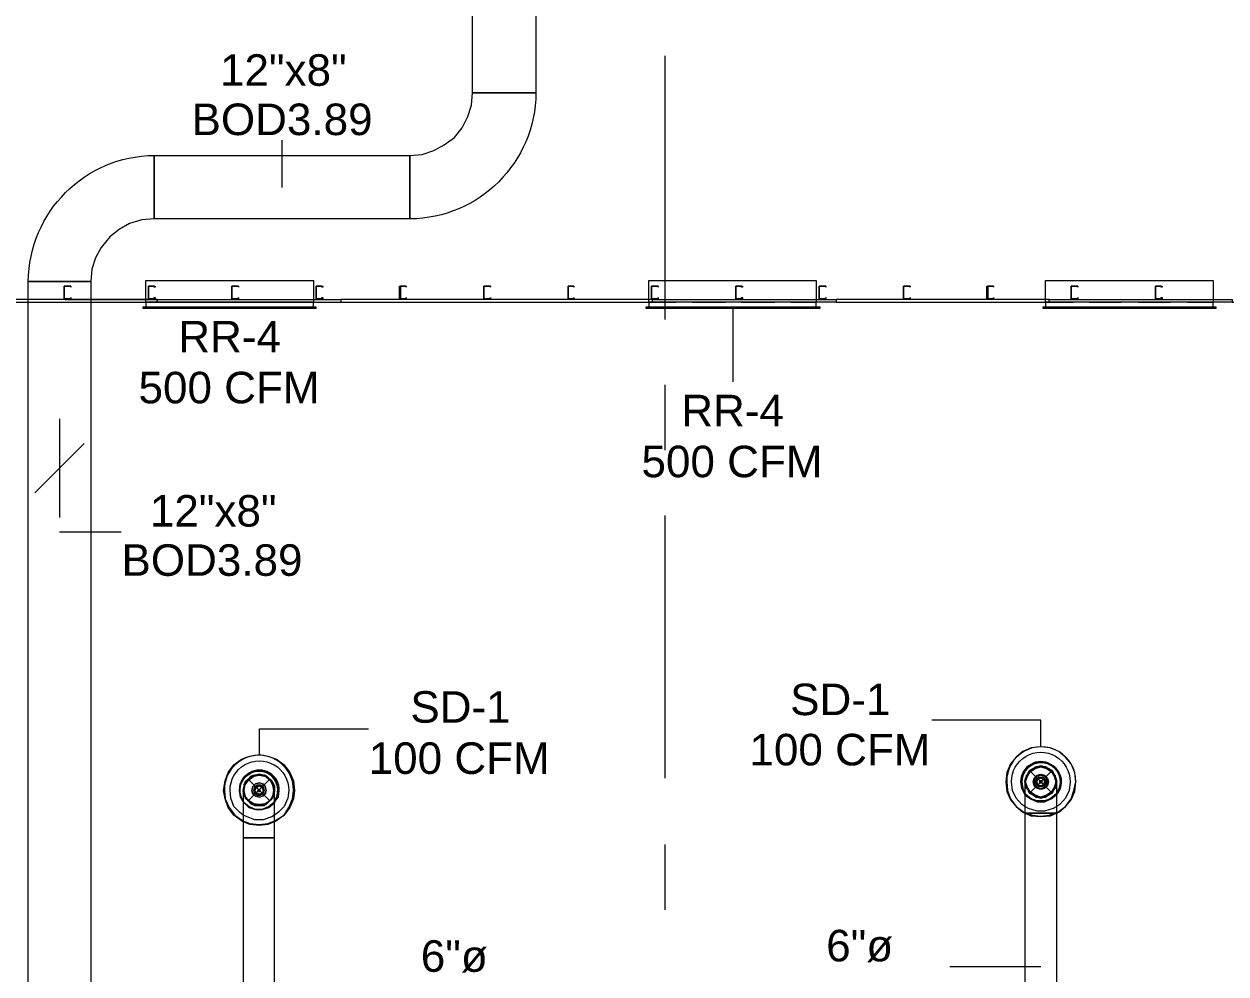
# Model space of a CAD drawing. Header units: metres. Extents: x 29 to 268, y -7 to 151.
# Drawn here: x 80.41 to 86.22, y 19.6 to 24.2 of the extents above; entities that cross this region are included whole.
import ezdxf

# ---------------------------------------------------------------- set-up
doc = ezdxf.new("R2010")
doc.units = ezdxf.units.M
doc.layers.add('HVAC - Ductos', color=5, linetype='Continuous', lineweight=50)
doc.layers.add('PDF2_Geometry', color=7, linetype='Continuous', true_color=0xaaaaaa)
doc.layers.add('PDF2_Text', color=7, linetype='Continuous')
doc.styles.add('PDF Helvetica', font='')
doc.styles.get('PDF Helvetica').set_extended_font_data('Helvetica')

msp = doc.modelspace()

# ---------------------------------------------------------------- linework, layer by layer
at = {"layer": 'HVAC - Ductos', "lineweight": 0}
for points in [[(82.8823, 26.185), (82.8823, 23.8658), (82.5753, 23.8658), (82.5753, 26.185)], [(82.2727, 23.2562), (81.0353, 23.2562), (81.0353, 23.5632), (82.2727, 23.5632)], [(80.7281, 22.9536), (80.7281, 18.4436), (80.4257, 18.4436), (80.4257, 22.9536)], [(81.0031, 22.8528), (81.1223, 22.8528)], [(81.2048, 22.8528), (81.3607, 22.8528)], [(81.4431, 22.8528), (81.599, 22.8528)], [(81.6815, 22.8528), (81.8007, 22.8528)], [(83.4369, 22.8528), (83.5607, 22.8528)], [(83.6386, 22.8528), (83.799, 22.8528)], [(83.8769, 22.8528), (84.0373, 22.8528)], [(84.1153, 22.8528), (84.2344, 22.8528)], [(85.3573, 22.8528), (85.4811, 22.8528)], [(85.559, 22.8528), (85.7148, 22.8528)], [(85.7973, 22.8528), (85.9532, 22.8528)], [(86.0357, 22.8528), (86.1549, 22.8528)], [(85.2473, 20.5336), (85.2519, 20.552), (85.2611, 20.5703), (85.2702, 20.5887), (85.2886, 20.5978), (85.3069, 20.607), (85.3253, 20.6115), (85.3436, 20.607), (85.3619, 20.5978), (85.3803, 20.5887), (85.3894, 20.5703), (85.3986, 20.552), (85.4032, 20.5336), (85.3986, 20.529), (85.4032, 20.5336), (85.3986, 20.552), (85.3894, 20.5703), (85.3803, 20.5887), (85.3619, 20.5978), (85.3436, 20.607), (85.3253, 20.6115), (85.3069, 20.607), (85.2886, 20.5978), (85.2702, 20.5887), (85.2611, 20.5703), (85.2519, 20.552), (85.2473, 20.5336), (85.2519, 20.529)], [(85.3894, 20.5061), (85.3757, 20.4832), (85.3528, 20.4695), (85.3253, 20.4603), (85.2978, 20.4695), (85.2748, 20.4832), (85.2611, 20.5061), (85.2519, 20.5336), (85.2611, 20.5611), (85.2748, 20.5841), (85.2978, 20.5978), (85.3253, 20.607), (85.3528, 20.5978), (85.3757, 20.5841), (85.3894, 20.5611), (85.3986, 20.5336)], [(85.3986, 20.5153), (85.3894, 20.497), (85.3757, 20.4832), (85.3619, 20.4695), (85.3436, 20.4649), (85.3253, 20.4603), (85.3069, 20.4649), (85.2886, 20.4695), (85.2748, 20.4832), (85.2611, 20.497), (85.2565, 20.5153), (85.2519, 20.5336), (85.2565, 20.552), (85.2611, 20.5703), (85.2748, 20.5841), (85.2886, 20.5978), (85.3069, 20.607), (85.3253, 20.607), (85.3436, 20.607), (85.3619, 20.5978), (85.3757, 20.5841), (85.3894, 20.5703), (85.3986, 20.552), (85.3986, 20.5336)], [(81.4661, 20.4924), (81.4707, 20.5153), (81.4753, 20.5336), (81.489, 20.5474), (81.5027, 20.5611), (81.5211, 20.5657), (81.544, 20.5703), (81.5623, 20.5657), (81.5807, 20.5611), (81.5944, 20.5474), (81.6081, 20.5336), (81.6173, 20.5153), (81.6173, 20.4924), (81.6173, 20.4878), (81.6173, 20.4924), (81.6173, 20.5153), (81.6081, 20.5336), (81.5944, 20.5474), (81.5807, 20.5611), (81.5623, 20.5657), (81.544, 20.5703), (81.5211, 20.5657), (81.5027, 20.5611), (81.489, 20.5474), (81.4753, 20.5336), (81.4707, 20.5153), (81.4661, 20.4924), (81.4661, 20.4878)], [(81.6081, 20.4649), (81.5944, 20.442), (81.5715, 20.4282), (81.544, 20.4236), (81.5165, 20.4282), (81.4935, 20.442), (81.4753, 20.4649), (81.4707, 20.4924), (81.4753, 20.5199), (81.4935, 20.5428), (81.5165, 20.5611), (81.544, 20.5657), (81.5715, 20.5611), (81.5944, 20.5428), (81.6081, 20.5199), (81.6127, 20.4924)], [(81.6127, 20.474), (81.6081, 20.4557), (81.5944, 20.442), (81.5807, 20.4282), (81.5623, 20.4236), (81.544, 20.4191), (81.5257, 20.4236), (81.5073, 20.4282), (81.489, 20.442), (81.4798, 20.4557), (81.4707, 20.474), (81.4707, 20.4924), (81.4707, 20.5107), (81.4798, 20.529), (81.489, 20.5474), (81.5073, 20.5565), (81.5257, 20.5657), (81.544, 20.5657), (81.5623, 20.5657), (81.5807, 20.5565), (81.5944, 20.5474), (81.6081, 20.529), (81.6127, 20.5107), (81.6173, 20.4924)], [(85.229, 20.5336), (85.2336, 20.5015), (85.2473, 20.474), (85.2336, 20.5015)], [(85.3573, 20.5153), (85.3436, 20.5015), (85.3253, 20.497), (85.3069, 20.5015), (85.2932, 20.5153), (85.2886, 20.5336), (85.2932, 20.552), (85.3069, 20.5657), (85.3253, 20.5703), (85.3436, 20.5657), (85.3573, 20.552), (85.3619, 20.5336)], [(85.3528, 20.5153), (85.3436, 20.5061), (85.3253, 20.5015), (85.3069, 20.5061), (85.2978, 20.5153), (85.2932, 20.5336), (85.2978, 20.552), (85.3069, 20.5611), (85.3253, 20.5657), (85.3436, 20.5611), (85.3528, 20.552), (85.3573, 20.5336)], [(85.3482, 20.5199), (85.3344, 20.5107), (85.3161, 20.5107), (85.3023, 20.5199), (85.2978, 20.5336), (85.3023, 20.5474), (85.3161, 20.5565), (85.3344, 20.5565), (85.3482, 20.5474), (85.3528, 20.5336)], [(85.3436, 20.5199), (85.3344, 20.5107), (85.3161, 20.5107), (85.3069, 20.5199), (85.3023, 20.5336), (85.3069, 20.5474), (85.3161, 20.5565), (85.3344, 20.5565), (85.3436, 20.5474), (85.3482, 20.5336)], [(85.339, 20.5199), (85.3253, 20.5153), (85.3115, 20.5199), (85.3069, 20.5336), (85.3115, 20.5474), (85.3253, 20.552), (85.339, 20.5474), (85.3436, 20.5336)], [(85.3207, 20.5382), (85.3207, 20.5336), (85.3207, 20.5382), (85.3299, 20.5382), (85.3299, 20.5336), (85.3299, 20.5382)], [(85.3299, 20.529), (85.3299, 20.5336), (85.3299, 20.529), (85.3207, 20.529), (85.3207, 20.5336), (85.3207, 20.529)], [(81.4477, 20.4924), (81.4523, 20.4603), (81.4661, 20.4374), (81.4523, 20.4603)], [(81.5119, 20.5107), (81.5073, 20.4924), (81.5119, 20.5107), (81.5257, 20.5244), (81.544, 20.529), (81.5623, 20.5244), (81.5715, 20.5107), (81.5761, 20.4924), (81.5715, 20.5107), (81.5577, 20.5244), (81.544, 20.529), (81.5257, 20.5244)], [(81.5715, 20.4786), (81.5761, 20.4924), (81.5715, 20.474), (81.5623, 20.4649), (81.544, 20.4603), (81.5257, 20.4649), (81.5119, 20.474), (81.5073, 20.4924), (81.5119, 20.4786), (81.5257, 20.4649), (81.544, 20.4603), (81.5577, 20.4649)], [(81.5211, 20.5061), (81.5165, 20.4924), (81.5211, 20.5107), (81.5348, 20.5199), (81.5485, 20.5199), (81.5623, 20.5107), (81.5669, 20.4924), (81.5623, 20.5061), (81.5485, 20.5153), (81.5348, 20.5153)], [(81.5623, 20.4786), (81.5669, 20.4924), (81.5623, 20.4786), (81.5485, 20.4695), (81.5348, 20.4695), (81.5211, 20.4786), (81.5165, 20.4924), (81.5211, 20.4786), (81.5348, 20.4695), (81.5485, 20.4695)], [(81.5577, 20.4786), (81.544, 20.474), (81.5303, 20.4786), (81.5211, 20.4924), (81.5303, 20.5061), (81.544, 20.5153), (81.5577, 20.5061), (81.5623, 20.4924)], [(81.544, 20.4878), (81.5485, 20.4924), (81.544, 20.4878), (81.5394, 20.4878), (81.5348, 20.4924), (81.5394, 20.497), (81.544, 20.497), (81.5485, 20.4924), (81.544, 20.497), (81.5394, 20.497), (81.5394, 20.4924), (81.5394, 20.4878)], [(85.2519, 20.474), (85.2794, 20.4511), (85.3069, 20.442), (85.3436, 20.442), (85.3711, 20.4511), (85.3986, 20.474), (85.4032, 20.4786), (85.3986, 20.474), (85.3711, 20.4511), (85.3436, 20.442), (85.3069, 20.442), (85.2794, 20.4511), (85.2519, 20.474), (85.2473, 20.4786)], [(85.3986, 20.4695), (85.3757, 20.4511), (85.3436, 20.4374), (85.3069, 20.4374), (85.2748, 20.4511), (85.2519, 20.4695), (85.2473, 20.474), (85.2519, 20.4695), (85.2748, 20.4511), (85.3069, 20.4374), (85.3436, 20.4374), (85.3757, 20.4511), (85.3986, 20.4695), (85.4032, 20.474)], [(81.5898, 20.4099), (81.5577, 20.4007), (81.5257, 20.4007), (81.4935, 20.4099), (81.4707, 20.4328), (81.4661, 20.4374), (81.4707, 20.4328), (81.4661, 20.442), (81.4707, 20.4328), (81.4935, 20.4145), (81.5257, 20.4007), (81.5577, 20.4007), (81.5898, 20.4145), (81.6127, 20.4328), (81.6173, 20.442), (81.6127, 20.4328), (81.5898, 20.4145), (81.5577, 20.4007), (81.5257, 20.4007), (81.4935, 20.4145), (81.4707, 20.4328), (81.4935, 20.4099), (81.5257, 20.4007), (81.5577, 20.4007), (81.5898, 20.4099), (81.6173, 20.4328), (81.6173, 20.4374), (81.6173, 20.4328)]]:
    msp.add_lwpolyline(points, close=True, dxfattribs=at)
for points in [[(82.2727, 23.2562), (82.2727, 23.5632), (82.3323, 23.5678), (82.3873, 23.5862), (82.4377, 23.6137), (82.4881, 23.6503), (82.5248, 23.6962), (82.5523, 23.7512), (82.5707, 23.8062), (82.5753, 23.8658), (82.8823, 23.8658, -0.409417)], [(81.0353, 23.5632), (81.0353, 23.2562), (80.9757, 23.2516), (80.9161, 23.2332), (80.8656, 23.2057), (80.8198, 23.1691), (80.7785, 23.1186), (80.7511, 23.0682), (80.7327, 23.0132), (80.7281, 22.9536), (80.4257, 22.9536, -0.409423)], [(81.6173, 20.4374), (81.6357, 20.4603), (81.6403, 20.4924, 1.018651), (81.4477, 20.4924), (81.4523, 20.4603), (81.4661, 20.442, -1.353226), (81.6357, 20.4924), (81.6311, 20.4603), (81.6173, 20.442, 1.353226), (81.4477, 20.4924, -1.420332)], [(85.4215, 20.5336, 1.017904), (85.229, 20.5336, -1.404457), (85.4032, 20.474), (85.4169, 20.5015), (85.4215, 20.5336), (85.4123, 20.5015), (85.4032, 20.4786, 1.369202), (85.2336, 20.5336), (85.2382, 20.5015), (85.2473, 20.4786, -1.34077)]]:
    msp.add_lwpolyline(points, format="xyb", close=True, dxfattribs=at)
for points in [[(81.654, 23.4074), (81.654, 23.6366)], [(81.819, 22.8299), (81.8053, 22.8299), (81.8053, 22.8528), (80.9939, 22.8528), (80.9939, 22.9582), (81.8053, 22.9582), (81.8053, 22.8528), (80.9939, 22.8528), (80.9939, 22.8299), (80.9802, 22.8299), (80.9802, 22.8253), (81.819, 22.8253), (81.819, 22.8299), (80.9802, 22.8299)], [(84.2527, 22.8299), (84.239, 22.8299), (84.239, 22.8528), (83.4277, 22.8528), (83.4277, 22.9582), (84.239, 22.9582), (84.239, 22.8528), (83.4277, 22.8528), (83.4277, 22.8299), (83.414, 22.8299), (83.414, 22.8253), (84.2573, 22.8253), (84.2573, 22.8299), (83.414, 22.8299)], [(86.1732, 22.8299), (86.1594, 22.8299), (86.1594, 22.8528), (85.3482, 22.8528), (85.3482, 22.9582), (86.1594, 22.9582), (86.1594, 22.8528), (85.3482, 22.8528), (85.3482, 22.8299), (85.3344, 22.8299), (85.3344, 22.8253), (86.1732, 22.8253), (86.1732, 22.8299), (85.3344, 22.8299)], [(81.0031, 22.8528), (81.0031, 22.8528)], [(81.0031, 22.8253), (81.7961, 22.8253)], [(81.3973, 22.8253), (81.3973, 22.8253)], [(81.8007, 22.8528), (81.8007, 22.8528)], [(83.4369, 22.8528), (83.4369, 22.8528)], [(83.4369, 22.8253), (84.2299, 22.8253)], [(83.8357, 22.8253), (83.8357, 22.4678)], [(84.2344, 22.8528), (84.2344, 22.8528)], [(85.3573, 22.8528), (85.3573, 22.8528)], [(85.3573, 22.8253), (86.1503, 22.8253)], [(86.1549, 22.8528), (86.1549, 22.8528)], [(80.5769, 22.289), (80.5769, 22.0507), (80.5769, 21.8124)], [(80.6961, 22.1699), (80.5769, 22.0507), (80.4577, 21.9316)], [(80.5769, 21.7436), (80.8748, 21.7436)], [(85.3253, 20.7032), (85.3253, 20.8315), (84.7982, 20.8315)], [(81.544, 20.6665), (81.544, 20.7903), (82.0711, 20.7903)], [(81.4661, 20.3411), (81.4569, 20.3457), (81.4202, 20.3732), (81.3927, 20.4099), (81.379, 20.4511), (81.3698, 20.4924), (81.379, 20.5382), (81.3927, 20.5795), (81.4202, 20.6161), (81.4569, 20.6436), (81.4981, 20.6574), (81.544, 20.6665), (81.5853, 20.6574), (81.6265, 20.6436), (81.6631, 20.6161), (81.6906, 20.5795), (81.709, 20.5382), (81.7135, 20.4924), (81.709, 20.4511), (81.6906, 20.4099), (81.6631, 20.3732), (81.6265, 20.3457), (81.6173, 20.3411)], [(85.4032, 19.1769), (85.4032, 20.3824), (85.4123, 20.387), (85.4444, 20.4145), (85.4719, 20.4465), (85.4903, 20.4878), (85.4949, 20.5336), (85.4903, 20.5795), (85.4719, 20.6207), (85.4444, 20.6528), (85.4123, 20.6803), (85.3711, 20.6986), (85.3253, 20.7032), (85.2794, 20.6986), (85.2382, 20.6803), (85.2061, 20.6528), (85.1786, 20.6207), (85.1603, 20.5795), (85.1557, 20.5336), (85.1603, 20.4878), (85.1786, 20.4465), (85.2061, 20.4145), (85.2382, 20.387), (85.2473, 20.3824), (85.2473, 19.1769)], [(85.2611, 20.5657), (85.2748, 20.5841), (85.2932, 20.5978)], [(85.2932, 20.6024), (85.2978, 20.6024), (85.2978, 20.607)], [(85.3023, 20.6024), (85.3253, 20.607), (85.3482, 20.6024)], [(85.3436, 20.607), (85.3436, 20.607)], [(85.3528, 20.607), (85.3528, 20.6024), (85.3573, 20.6024)], [(85.3573, 20.5978), (85.3757, 20.5841), (85.3894, 20.5657)], [(81.4753, 20.5244), (81.489, 20.5474), (81.5119, 20.5611)], [(81.5119, 20.5611), (81.5119, 20.5657), (81.5165, 20.5657)], [(81.5165, 20.5611), (81.544, 20.5657), (81.5669, 20.5611)], [(81.5669, 20.5657), (81.5715, 20.5657), (81.5761, 20.5611)], [(81.5715, 20.5611), (81.5944, 20.5474), (81.6081, 20.5244)], [(85.2473, 20.5336), (85.2473, 20.5336)], [(85.2473, 20.5336), (85.2473, 20.5336)], [(85.2473, 20.5336), (85.2473, 20.529), (85.2473, 20.5107), (85.2473, 20.4786), (85.2473, 20.442), (85.2473, 20.4007), (85.2473, 20.3824), (85.2519, 20.3824), (85.2611, 20.3824), (85.2702, 20.3824), (85.2886, 20.3824), (85.3069, 20.3824), (85.3253, 20.3824), (85.3436, 20.3824), (85.3619, 20.3824), (85.3803, 20.3824), (85.3894, 20.3824), (85.3986, 20.3824), (85.4032, 20.3824), (85.4032, 20.4236), (85.4032, 20.4649), (85.4032, 20.497), (85.4032, 20.5199), (85.4032, 20.5336)], [(85.2565, 20.5107), (85.2519, 20.5336), (85.2565, 20.5565)], [(85.2565, 20.5611), (85.2565, 20.5657)], [(85.394, 20.5657), (85.394, 20.5611), (85.3986, 20.5611)], [(85.394, 20.5565), (85.3986, 20.5336), (85.394, 20.5107)], [(85.4032, 20.5336), (85.4032, 20.5336)], [(81.4661, 20.4924), (81.4661, 20.4924)], [(81.4661, 20.4924), (81.4661, 20.4924)], [(81.4661, 20.4924), (81.4661, 20.4878), (81.4661, 20.4695), (81.4661, 20.4374), (81.4661, 20.4007), (81.4661, 20.3503), (81.4661, 20.2999), (81.4661, 20.2632), (81.4707, 20.2632), (81.4753, 20.2632), (81.489, 20.2632), (81.5027, 20.2632), (81.5211, 20.2632), (81.544, 20.2632), (81.5623, 20.2632), (81.5807, 20.2632), (81.5944, 20.2632), (81.6081, 20.2632), (81.6173, 20.2632), (81.6173, 20.3182), (81.6173, 20.3686), (81.6173, 20.4145), (81.6173, 20.4511), (81.6173, 20.4786), (81.6173, 20.4924)], [(81.4661, 20.4878), (81.4707, 20.474), (81.4753, 20.4557), (81.489, 20.442), (81.5027, 20.4282), (81.5211, 20.4191), (81.544, 20.4191), (81.5165, 20.4236), (81.5119, 20.4236)], [(81.4707, 20.5199), (81.4707, 20.5244), (81.4753, 20.5244)], [(81.4753, 20.4695), (81.4707, 20.4924), (81.4753, 20.5199)], [(81.5761, 20.4236), (81.5715, 20.4236), (81.5669, 20.4236), (81.544, 20.4191), (81.5623, 20.4191), (81.5807, 20.4282), (81.5944, 20.442), (81.6081, 20.4557), (81.6173, 20.474), (81.6173, 20.4878)], [(81.6127, 20.5244), (81.6127, 20.5199)], [(81.6127, 20.5199), (81.6173, 20.4924), (81.6127, 20.4695), (81.6127, 20.4649), (81.6127, 20.4603)], [(81.6173, 20.4924), (81.6173, 20.4924)], [(81.6173, 20.4924), (81.6173, 20.4924)], [(85.2519, 20.529), (85.2519, 20.5153), (85.2611, 20.497), (85.2702, 20.4786), (85.2886, 20.4695), (85.3069, 20.4603), (85.3253, 20.4557), (85.3436, 20.4603), (85.3619, 20.4695), (85.3803, 20.4786), (85.3894, 20.497), (85.3986, 20.5153), (85.3986, 20.529)], [(85.2565, 20.5061), (85.2565, 20.5061)], [(85.2565, 20.5015), (85.2565, 20.5061)], [(85.2932, 20.4695), (85.2748, 20.4832), (85.2611, 20.5015)], [(85.3894, 20.5015), (85.3757, 20.4832), (85.3573, 20.4695)], [(85.3986, 20.5061), (85.394, 20.5061), (85.394, 20.5015)], [(81.4753, 20.4603), (81.4707, 20.4649), (81.4707, 20.4695)], [(81.5119, 20.4282), (81.489, 20.442), (81.4753, 20.4649)], [(81.5119, 20.4236), (81.5119, 20.4236)], [(81.6081, 20.4649), (81.5944, 20.442), (81.5715, 20.4282)], [(85.2978, 20.4649), (85.2932, 20.4649)], [(85.2978, 20.4649), (85.2978, 20.4649)], [(85.3482, 20.4649), (85.3253, 20.4603), (85.3023, 20.4649)], [(85.3528, 20.4649), (85.3528, 20.4649)], [(85.3573, 20.4649), (85.3528, 20.4649)], [(81.6173, 20.3732), (81.6035, 20.364), (81.5623, 20.3503), (81.5211, 20.3503), (81.4844, 20.364), (81.4661, 20.3732)], [(85.4032, 20.4145), (85.3848, 20.4053), (85.3436, 20.3915), (85.3069, 20.3915), (85.2656, 20.4053), (85.2473, 20.4145)], [(85.2473, 20.387), (85.284, 20.3732), (85.3253, 20.3686), (85.3665, 20.3732), (85.4032, 20.387)], [(85.4032, 20.3824), (85.3711, 20.3686), (85.3253, 20.364), (85.2794, 20.3686), (85.2473, 20.3824)], [(85.4032, 20.3824), (85.3986, 20.3824), (85.3894, 20.3824), (85.3803, 20.3824), (85.3619, 20.3824), (85.3436, 20.3824), (85.3253, 20.3824), (85.3069, 20.3824), (85.2886, 20.3824), (85.2702, 20.3824), (85.2611, 20.3824), (85.2519, 20.3824), (85.2473, 20.3824)], [(81.4661, 20.3457), (81.4981, 20.332), (81.544, 20.3274), (81.5853, 20.332), (81.6173, 20.3457)], [(81.6173, 20.3411), (81.5853, 20.3274), (81.544, 20.3228), (81.4981, 20.3274), (81.4661, 20.3411)], [(81.6173, 19.1494), (81.6173, 20.2632), (81.6081, 20.2632), (81.5944, 20.2632), (81.5807, 20.2632), (81.5623, 20.2632), (81.544, 20.2632), (81.5211, 20.2632), (81.5027, 20.2632), (81.489, 20.2632), (81.4753, 20.2632), (81.4707, 20.2632), (81.4661, 20.2632), (81.4661, 19.1494)], [(85.3253, 19.6399), (84.8853, 19.6399)]]:
    msp.add_lwpolyline(points, dxfattribs=at)
for points in [[(81.6173, 20.3457), (81.6265, 20.3503), (81.6631, 20.3732), (81.6861, 20.4099), (81.7044, 20.4511), (81.709, 20.4924, 1.01402), (81.3744, 20.4924), (81.379, 20.4511), (81.3973, 20.4099), (81.4248, 20.3732), (81.4569, 20.3503), (81.4661, 20.3457)], [(85.4032, 20.387), (85.4078, 20.387), (85.4444, 20.4145), (85.4719, 20.4511), (85.4857, 20.4924), (85.4949, 20.5336, 1.013803), (85.1603, 20.5336), (85.1648, 20.4924), (85.1786, 20.4511), (85.2061, 20.4145), (85.2428, 20.387), (85.2473, 20.387)], [(85.2473, 20.4145), (85.2336, 20.4236), (85.2061, 20.4557), (85.1878, 20.4924), (85.1832, 20.5336, -1.008559), (85.4673, 20.5336), (85.4628, 20.4924), (85.4444, 20.4557), (85.4169, 20.4236), (85.4032, 20.4145)], [(81.4661, 20.3732), (81.4477, 20.387), (81.4202, 20.4145), (81.4065, 20.4557), (81.4019, 20.4924, -1.008139), (81.6861, 20.4924), (81.6815, 20.4557), (81.6631, 20.4145), (81.6357, 20.387), (81.6173, 20.3732)]]:
    msp.add_lwpolyline(points, format="xyb", dxfattribs=at)
at = {"layer": 'PDF2_Geometry', "lineweight": 0}
for points in [[(83.5057, 24.0445), (83.5057, 22.7703)], [(80.5998, 22.9307), (80.5998, 22.9307)], [(80.5998, 22.9307), (80.5998, 22.9307)], [(80.6319, 22.9262), (80.6319, 22.9262)], [(81.0077, 22.9307), (81.0077, 22.9307)], [(81.0077, 22.9307), (81.0077, 22.9307)], [(81.4431, 22.9262), (81.4431, 22.9262)], [(81.819, 22.9307), (81.819, 22.9307)], [(81.819, 22.9307), (81.819, 22.9307)], [(82.2269, 22.9307), (82.2269, 22.9307)], [(82.2544, 22.9262), (82.2544, 22.9262)], [(82.6303, 22.9307), (82.6303, 22.9307)], [(82.6303, 22.9307), (82.6303, 22.9307)], [(82.6623, 22.9262), (82.6623, 22.9262)], [(83.0381, 22.9307), (83.0381, 22.9307)], [(83.0381, 22.9307), (83.0381, 22.9307)], [(83.0656, 22.9262), (83.0656, 22.9262)], [(83.4736, 22.9262), (83.4736, 22.9262)], [(83.8495, 22.9307), (83.8495, 22.9307)], [(83.8495, 22.9307), (83.8495, 22.9307)], [(84.2848, 22.9262), (84.2848, 22.9262)], [(84.6607, 22.9307), (84.6607, 22.9307)], [(84.6607, 22.9307), (84.6607, 22.9307)], [(84.6927, 22.9262), (84.6927, 22.9262)], [(85.0686, 22.9307), (85.0686, 22.9307)], [(85.0961, 22.9262), (85.0961, 22.9262)], [(85.4719, 22.9307), (85.4719, 22.9307)], [(85.4719, 22.9307), (85.4719, 22.9307)], [(85.504, 22.9262), (85.504, 22.9262)], [(85.8799, 22.9307), (85.8799, 22.9307)], [(85.8799, 22.9307), (85.8799, 22.9307)], [(76.1539, 22.8666), (76.1539, 22.8528), (81.0489, 22.8528), (81.0489, 22.8666), (81.0489, 22.8528)], [(80.5998, 22.8712), (80.5998, 22.8712)], [(80.6044, 22.8528), (81.0489, 22.8528), (81.9381, 22.8528), (83.4461, 22.8528), (83.4461, 22.8666), (84.3353, 22.8666), (84.3353, 22.8528), (85.3665, 22.8528), (85.3665, 22.8666), (86.2511, 22.8666), (86.2511, 22.8528), (88.364, 22.8528), (88.364, 22.8666), (89.2532, 22.8666), (89.2532, 22.8528), (90.4128, 22.8528), (92.0124, 22.8528)], [(80.6044, 22.8666), (81.0489, 22.8666), (81.9381, 22.8666), (81.9381, 22.8528)], [(80.6319, 22.8757), (80.6319, 22.8757)], [(81.0077, 22.8712), (81.0077, 22.8712)], [(81.4431, 22.8757), (81.4431, 22.8757)], [(81.819, 22.8712), (81.819, 22.8712)], [(82.2269, 22.8712), (82.2269, 22.8712)], [(82.2544, 22.8757), (82.2544, 22.8757)], [(82.6303, 22.8712), (82.6303, 22.8712)], [(82.6623, 22.8757), (82.6623, 22.8757)], [(83.0381, 22.8712), (83.0381, 22.8712)], [(83.0656, 22.8757), (83.0656, 22.8757)], [(83.4736, 22.8757), (83.4736, 22.8757)], [(83.8495, 22.8712), (83.8495, 22.8712)], [(84.2848, 22.8757), (84.2848, 22.8757)], [(84.6607, 22.8712), (84.6607, 22.8712)], [(84.6927, 22.8757), (84.6927, 22.8757)], [(85.0686, 22.8712), (85.0686, 22.8712)], [(85.0961, 22.8757), (85.0961, 22.8757)], [(85.4719, 22.8712), (85.4719, 22.8712)], [(85.504, 22.8757), (85.504, 22.8757)], [(85.8799, 22.8712), (85.8799, 22.8712)], [(84.3353, 22.8528), (83.4461, 22.8528)], [(86.2511, 22.8528), (85.3665, 22.8528)], [(83.5057, 22.454), (83.5057, 22.1378)], [(83.5057, 21.8216), (83.5057, 20.552)], [(83.5057, 20.2311), (83.5057, 19.9149)]]:
    msp.add_lwpolyline(points, dxfattribs=at)
for points in [[(80.5998, 22.8666), (80.5998, 22.8712), (80.5998, 22.9307), (80.6319, 22.9307), (80.6319, 22.9262), (80.6319, 22.9307), (80.5998, 22.9307), (80.5998, 22.8712), (80.6319, 22.8712), (80.6319, 22.8757), (80.6319, 22.8666)], [(81.0077, 22.8666), (81.0077, 22.8712), (81.0077, 22.9307), (81.0398, 22.9307), (81.0398, 22.9262), (81.0353, 22.9262), (81.0353, 22.9307), (81.0077, 22.9307), (81.0077, 22.8712), (81.0353, 22.8712), (81.0353, 22.8757), (81.0398, 22.8757), (81.0398, 22.8666)], [(81.4156, 22.8666), (81.4111, 22.8666), (81.4111, 22.8712), (81.4111, 22.9307), (81.4156, 22.9307), (81.4431, 22.9307), (81.4431, 22.9262), (81.4431, 22.9307), (81.4156, 22.9307), (81.4111, 22.9307), (81.4111, 22.8712), (81.4156, 22.8712), (81.4431, 22.8712), (81.4431, 22.8757), (81.4431, 22.8666)], [(81.819, 22.8666), (81.819, 22.8712), (81.819, 22.9307), (81.8511, 22.9307), (81.8511, 22.9262), (81.8465, 22.9262), (81.8465, 22.9307), (81.819, 22.9307), (81.819, 22.8712), (81.8465, 22.8712), (81.8465, 22.8757), (81.8511, 22.8757), (81.8511, 22.8666)], [(82.2269, 22.8666), (82.2269, 22.8712), (82.2223, 22.8712), (82.2223, 22.9307), (82.2269, 22.9307), (82.2544, 22.9307), (82.2544, 22.9262), (82.2544, 22.9307), (82.2269, 22.9307), (82.2269, 22.8712), (82.2544, 22.8712), (82.2544, 22.8757), (82.2544, 22.8666)], [(82.6303, 22.8666), (82.6303, 22.8712), (82.6303, 22.9307), (82.6623, 22.9307), (82.6623, 22.9262), (82.6623, 22.9307), (82.6303, 22.9307), (82.6303, 22.8712), (82.6623, 22.8712), (82.6623, 22.8757), (82.6623, 22.8666)], [(83.0381, 22.8666), (83.0381, 22.8712), (83.0381, 22.9307), (83.0656, 22.9307), (83.0656, 22.9262), (83.0656, 22.9307), (83.0381, 22.9307), (83.0381, 22.8712), (83.0656, 22.8712), (83.0656, 22.8757), (83.0656, 22.8666)], [(83.4461, 22.8666), (83.4415, 22.8666), (83.4415, 22.8712), (83.4415, 22.9307), (83.4461, 22.9307), (83.4736, 22.9307), (83.4736, 22.9262), (83.4736, 22.9307), (83.4461, 22.9307), (83.4415, 22.9307), (83.4415, 22.8712), (83.4461, 22.8712), (83.4736, 22.8712), (83.4736, 22.8757), (83.4736, 22.8666)], [(83.8495, 22.8666), (83.8495, 22.8712), (83.8495, 22.9307), (83.8815, 22.9307), (83.8815, 22.9262), (83.8769, 22.9262), (83.8769, 22.9307), (83.8495, 22.9307), (83.8495, 22.8712), (83.8769, 22.8712), (83.8769, 22.8757), (83.8815, 22.8757), (83.8815, 22.8666)], [(84.2573, 22.8666), (84.2527, 22.8666), (84.2527, 22.8712), (84.2527, 22.9307), (84.2573, 22.9307), (84.2848, 22.9307), (84.2848, 22.9262), (84.2848, 22.9307), (84.2573, 22.9307), (84.2527, 22.9307), (84.2527, 22.8712), (84.2573, 22.8712), (84.2848, 22.8712), (84.2848, 22.8757), (84.2848, 22.8666)], [(84.6607, 22.8666), (84.6607, 22.8712), (84.6607, 22.9307), (84.6927, 22.9307), (84.6927, 22.9262), (84.6927, 22.9307), (84.6607, 22.9307), (84.6607, 22.8712), (84.6927, 22.8712), (84.6927, 22.8757), (84.6927, 22.8666)], [(85.0686, 22.8666), (85.0686, 22.8712), (85.064, 22.8712), (85.064, 22.9307), (85.0686, 22.9307), (85.0961, 22.9307), (85.0961, 22.9262), (85.0961, 22.9307), (85.0686, 22.9307), (85.0686, 22.8712), (85.0961, 22.8712), (85.0961, 22.8757), (85.0961, 22.8666)], [(85.4719, 22.8666), (85.4719, 22.8712), (85.4719, 22.9307), (85.504, 22.9307), (85.504, 22.9262), (85.504, 22.9307), (85.4719, 22.9307), (85.4719, 22.8712), (85.504, 22.8712), (85.504, 22.8757), (85.504, 22.8666)], [(85.8799, 22.8666), (85.8799, 22.8712), (85.8799, 22.9307), (85.9119, 22.9307), (85.9119, 22.9262), (85.9074, 22.9262), (85.9074, 22.9307), (85.8799, 22.9307), (85.8799, 22.8712), (85.9074, 22.8712), (85.9074, 22.8757), (85.9119, 22.8757), (85.9119, 22.8666)], [(81.0489, 22.8666), (76.1539, 22.8666), (76.1539, 22.8528), (81.0489, 22.8528)], [(83.4461, 22.8666), (81.9381, 22.8666), (81.9381, 22.8528), (83.4461, 22.8528)], [(85.3665, 22.8666), (84.3353, 22.8666), (84.3353, 22.8528), (85.3665, 22.8528)]]:
    msp.add_lwpolyline(points, close=True, dxfattribs=at)
at = {"layer": 'PDF2_Geometry', "color": 254, "lineweight": 0, "true_color": 0xd2d2d2}
for points in [[(82.2223, 22.9307), (82.2223, 22.9307)], [(82.2269, 22.9307), (82.2269, 22.9307)], [(83.0473, 22.8666), (83.0473, 22.8712)], [(84.679, 22.8666), (84.679, 22.8712)], [(85.064, 22.8757), (85.0686, 22.8757)]]:
    msp.add_lwpolyline(points, dxfattribs=at)
at = {"layer": 'PDF2_Geometry', "color": 8, "lineweight": 0, "true_color": 0x808080}
for points in [[(85.3848, 20.5795), (85.3482, 20.607), (85.3023, 20.607), (85.2656, 20.5795), (85.2473, 20.5336), (85.2656, 20.4878), (85.3023, 20.4603), (85.3482, 20.4603), (85.3848, 20.4878), (85.4032, 20.5336)], [(81.6035, 20.5382), (81.5669, 20.5657), (81.5211, 20.5657), (81.4798, 20.5382), (81.4661, 20.4924), (81.4798, 20.4511), (81.5211, 20.4191), (81.5669, 20.4191), (81.6035, 20.4511), (81.6173, 20.4924)]]:
    msp.add_lwpolyline(points, close=True, dxfattribs=at)
for points in [[(81.489, 20.5474), (81.5944, 20.442)], [(81.5944, 20.5474), (81.489, 20.442)], [(85.2702, 20.5887), (85.3803, 20.4786)], [(85.3803, 20.5887), (85.2702, 20.4786)]]:
    msp.add_lwpolyline(points, dxfattribs=at)

# ---------------------------------------------------------------- texts
at = {"layer": 'PDF2_Text', "lineweight": 0, "char_height": 0.15247, "attachment_point": 4, "style": 'PDF Helvetica'}
for s, insert in [('12"x8"', (81.3532, 23.975)), ('BOD3.89', (81.2157, 23.7366)), ('RR-4', (81.1515, 22.687)), ('500 CFM', (80.959, 22.4395)), ('RR-4', (83.5854, 22.3295)), ('500 CFM', (83.3929, 22.082)), ('12"x8"', (81.014, 21.8436)), ('BOD3.89', (80.8765, 21.6053)), ('SD-1', (84.1125, 20.9315)), ('SD-1', (82.2745, 20.8949)), ('100 CFM', (83.9154, 20.6886)), ('100 CFM', (82.0728, 20.6473)), ('6"ø', (84.2867, 19.7398)), ('6"ø', (82.3249, 19.6894))]:
    msp.add_mtext(s, dxfattribs=dict(at, insert=insert))

doc.saveas('drawing.dxf')
